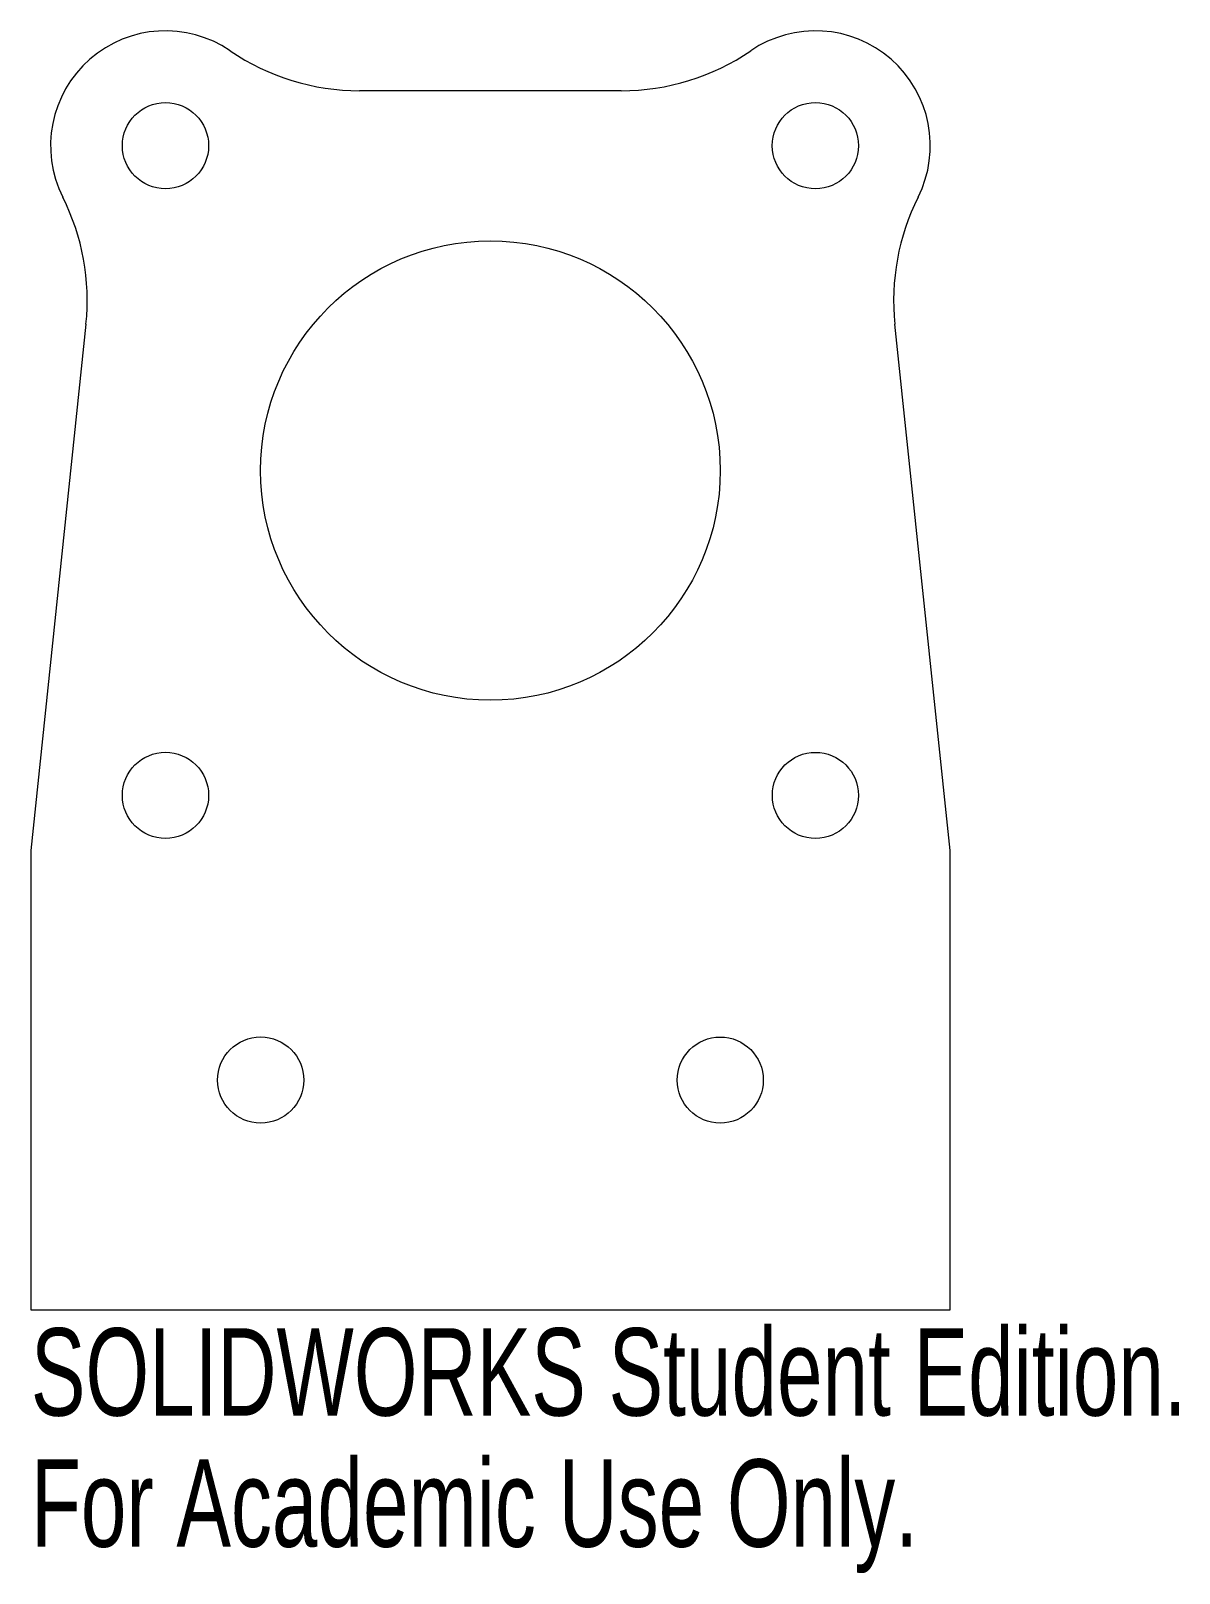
# Model space of a CAD drawing. Header units: inches. Extents: x -1.83 to 0.67, y -1.57 to 1.78.
import ezdxf

# ---------------------------------------------------------------- set-up
doc = ezdxf.new("R2010")
doc.units = ezdxf.units.IN
doc.header["$MEASUREMENT"] = 0
doc.styles.add('SLDTEXTSTYLE0', font='TXT', dxfattribs={"width": 0.7})

msp = doc.modelspace()

# ---------------------------------------------------------------- linework, layer by layer
at = {"color": 7, "linetype": 'Continuous', "lineweight": 15}
for p, q in [((-0.5422, 1.6535), (-1.1114, 1.6535)), ((-1.7068, 1.1451), (-1.8268, 0)), ((0.1732, 0), (0.0533, 1.1451)), ((0.1732, -1), (0.1732, 0)), ((-1.8268, 0), (-1.8268, -1)), ((-1.8268, -1), (0.1732, -1))]:
    msp.add_line(p, q, dxfattribs=at)
for centre, radius in [((-1.5339, 1.5339), 0.0938), ((-0.1197, 1.5339), 0.0938), ((-0.8268, 0.8268), 0.5), ((-1.5339, 0.1197), 0.0938), ((-0.1197, 0.1197), 0.0937), ((-1.3268, -0.5), 0.0938), ((-0.3268, -0.5), 0.0937)]:
    msp.add_circle(centre, radius, dxfattribs=at)
for centre, radius, start, end in [((-1.5339, 1.5339), 0.25, 55.7124, 206.6701), ((-0.1197, 1.5339), 0.25, 333.3299, 124.2876), ((-1.1114, 2.1535), 0.5, 235.7124, 270), ((-0.5422, 2.1535), 0.5, 270, 304.2876), ((-2.2041, 1.1972), 0.5, 354.0194, 26.6701), ((0.5505, 1.1972), 0.5, 153.3299, 185.9806)]:
    msp.add_arc(centre, radius, start, end, dxfattribs=at)

# ---------------------------------------------------------------- texts
at = {"color": 7, "linetype": 'Continuous', "char_height": 0.1903, "attachment_point": 1, "style": 'SLDTEXTSTYLE0'}
for s, insert in [('SOLIDWORKS Student Edition.', (-1.8268, -1.0401)), ('For Academic Use Only.', (-1.8268, -1.3256))]:
    msp.add_mtext(s, dxfattribs=dict(at, insert=insert))

doc.saveas('drawing.dxf')
